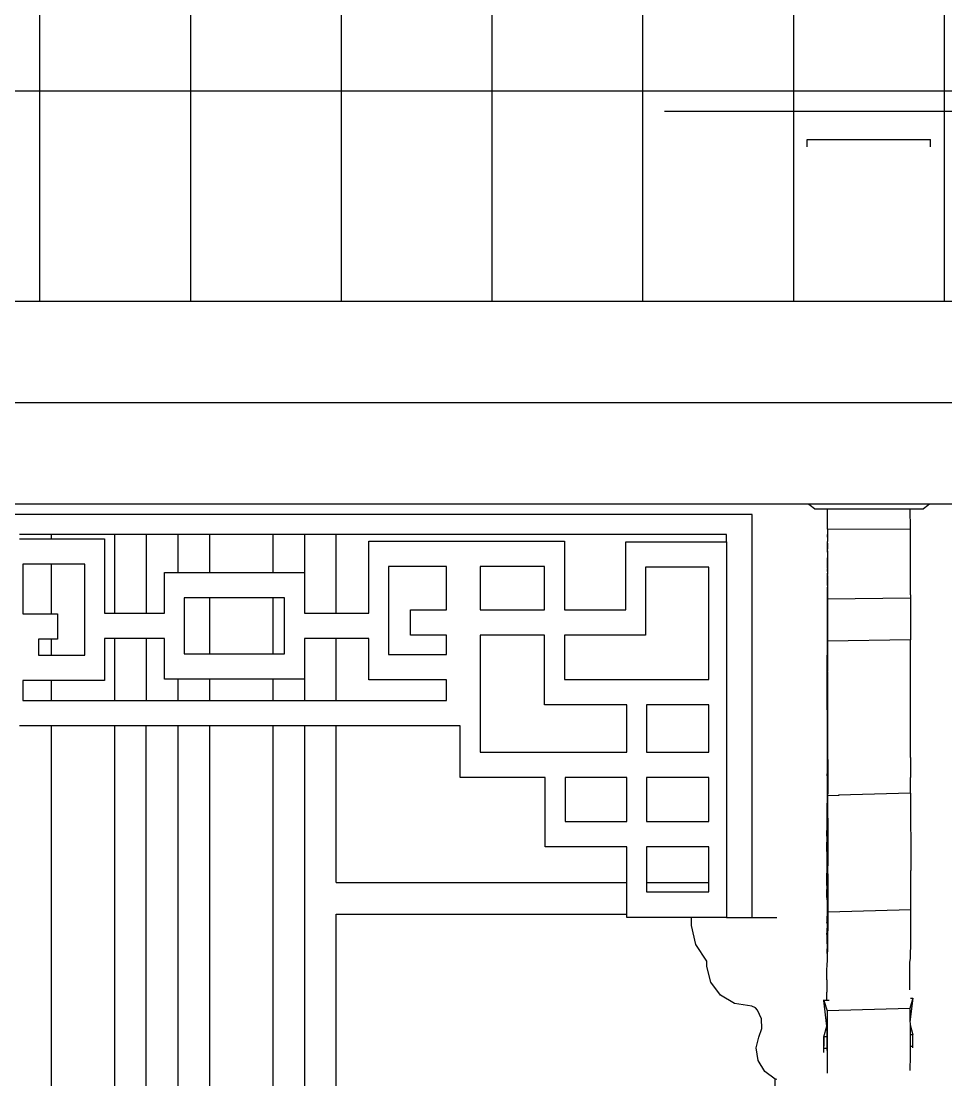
# Model space of a CAD drawing. Extents: x -24961 to 905641, y -154323 to 635957.
# Drawn here: x 396981 to 398442, y -113234 to -111562 of the extents above; entities that cross this region are included whole.
import ezdxf

# ---------------------------------------------------------------- set-up
doc = ezdxf.new("R2010")
doc.units = 0
doc.header["$LTSCALE"] = 1000
doc.header["$MEASUREMENT"] = 0
for name, color, linetype in [('DIM_ELEV', 3, 'Continuous'), ('DOTE', 1, 'Continuous'), ('WALL', 9, 'Continuous'), ('窗', 154, 'Continuous')]:
    doc.layers.add(name, color=color, linetype=linetype)

msp = doc.modelspace()

# ---------------------------------------------------------------- hatches: boundary and pattern name
at = {"layer": 'WALL'}
h = msp.add_hatch(dxfattribs=at)
h.set_pattern_fill('ANSI31', color=251, scale=150, angle=45)
h.set_pattern_definition([(90, (255564.15, 453306.1), (-238.125, 4e-14), [])])
h.paths.add_polyline_path([(405628.2, -102780.8), (405628.2, -102691.8), (405628.2, -102642.8), (405628.2, -102579.1), (405628.2, -102504.8), (405628.2, -102424.5), (405628.2, -102337.4), (405628.2, -102284.9), (405578.2, -102284.9), (405321.7, -102284.9), (405171.7, -102284.9), (404915.2, -102284.9), (404765.2, -102284.9), (404508.7, -102284.9), (404358.7, -102284.9), (404102.2, -102284.9), (403952.2, -102284.9), (403695.6, -102284.9), (403545.6, -102284.9), (403289.1, -102284.9), (403139.1, -102284.9), (402882.6, -102284.9), (402732.6, -102284.9), (402476.1, -102284.9), (402326.1, -102284.9), (402069.5, -102284.9), (401919.5, -102284.9), (401663, -102284.9), (401513, -102284.9), (401256.5, -102284.9), (401106.5, -102284.9), (400850, -102284.9), (400700, -102284.9), (400443.5, -102284.9), (400293.5, -102284.9), (400036.9, -102284.9), (399886.9, -102284.9), (399630.4, -102284.9), (399480.4, -102284.9), (399223.9, -102284.9), (399073.9, -102284.9), (398817.4, -102284.9), (398667.4, -102284.9), (398410.8, -102284.9), (398260.8, -102284.9), (398004.3, -102284.9), (397854.3, -102284.9), (397597.8, -102284.9), (397447.8, -102284.9), (397191.3, -102284.9), (397041.3, -102284.9), (396784.8, -102284.9), (396634.8, -102284.9), (396378.2, -102284.9), (396228.2, -102284.9), (396228.2, -102693.3), (396228.2, -102762.4), (396228.2, -102793.4), (396228.2, -102849.4), (396228.2, -102924.8), (396228.2, -103011.9), (396228.2, -103092.2), (396228.2, -103166.5), (396228.2, -103230.2), (396228.2, -103279.3), (396228.2, -103368.2), (396228.2, -103571.9), (405628.2, -103571.9)])
h.paths.add_polyline_path([(431128.2, -102780.8), (431128.2, -102691.8), (431128.2, -102642.8), (431128.2, -102579.1), (431128.2, -102504.8), (431128.2, -102424.5), (431128.2, -102337.4), (431128.2, -102284.5), (430978.2, -102284.5), (430629.2, -102284.5), (430479.2, -102284.5), (430130.2, -102284.5), (429980.2, -102284.5), (429631.2, -102284.5), (429481.2, -102284.5), (429132.2, -102284.5), (428982.2, -102284.5), (428633.2, -102284.5), (428483.2, -102284.5), (428134.2, -102284.5), (427984.2, -102284.5), (427635.2, -102284.5), (427485.2, -102284.5), (427136.2, -102284.5), (426986.2, -102284.5), (426637.2, -102284.5), (426487.2, -102284.5), (426138.2, -102284.5), (425988.2, -102284.5), (425639.2, -102284.5), (425489.2, -102284.5), (425140.2, -102284.5), (424990.2, -102284.5), (424641.2, -102284.5), (424491.2, -102284.5), (424142.2, -102284.5), (423992.2, -102284.5), (423643.2, -102284.5), (423493.2, -102284.5), (423144.2, -102284.5), (422994.2, -102284.5), (422645.2, -102284.5), (422495.2, -102284.5), (422146.2, -102284.5), (421996.2, -102284.5), (421647.2, -102284.5), (421497.2, -102284.5), (421148.2, -102284.5), (420998.2, -102284.5), (420649.2, -102284.5), (420499.2, -102284.5), (420150.2, -102284.5), (420000.2, -102284.5), (419651.2, -102284.5), (419501.2, -102284.5), (419152.2, -102284.5), (419002.2, -102284.5), (418653.2, -102284.5), (418503.2, -102284.5), (418154.2, -102284.5), (418004.2, -102284.5), (417655.2, -102284.5), (417505.2, -102284.5), (417156.2, -102284.5), (417006.2, -102284.5), (416657.2, -102284.5), (416507.2, -102284.5), (416158.2, -102284.5), (416008.2, -102284.5), (415659.2, -102284.5), (415509.2, -102284.5), (415160.2, -102284.5), (415010.2, -102284.5), (414661.2, -102284.5), (414511.2, -102284.5), (414162.2, -102284.5), (414012.2, -102284.5), (413663.2, -102284.5), (413513.2, -102284.5), (413164.2, -102284.5), (413014.2, -102284.5), (412665.2, -102284.5), (412515.2, -102284.5), (412166.2, -102284.5), (412016.2, -102284.5), (411667.2, -102284.5), (411517.2, -102284.5), (411168.2, -102284.5), (411018.2, -102284.5), (410669.2, -102284.5), (410519.2, -102284.5), (410170.2, -102284.5), (410020.2, -102284.5), (409671.2, -102284.5), (409521.2, -102284.5), (409172.2, -102284.5), (409022.2, -102284.5), (408673.2, -102284.5), (408523.2, -102284.5), (408174.2, -102284.5), (408024.2, -102284.5), (407675.2, -102284.5), (407525.2, -102284.5), (407176.2, -102284.5), (407026.2, -102284.5), (406677.2, -102284.5), (406527.2, -102284.5), (406178.2, -102284.5), (406028.2, -102284.5), (406028.2, -102337.4), (406028.2, -102424.5), (406028.2, -102504.8), (406028.2, -102579.1), (406028.2, -102642.8), (406028.2, -102691.8), (406028.2, -102780.8), (406028.2, -103335.4), (431128.2, -103335.4)])
h.paths.add_polyline_path([(437828.2, -103011.9), (437828.2, -102924.8), (437828.2, -102849.4), (437828.2, -102793.4), (437828.2, -102762.4), (437828.2, -102693.3), (437828.2, -102284.9), (437678.2, -102284.9), (437418.2, -102284.9), (437268.2, -102284.9), (437008.2, -102284.9), (436858.2, -102284.9), (436598.2, -102284.9), (436448.2, -102284.9), (436188.2, -102284.9), (436038.2, -102284.9), (435778.2, -102284.9), (435628.2, -102284.9), (435368.2, -102284.9), (435218.2, -102284.9), (434958.2, -102284.9), (434808.2, -102284.9), (434548.2, -102284.9), (434398.2, -102284.9), (434138.2, -102284.9), (433988.2, -102284.9), (433728.2, -102284.9), (433578.2, -102284.9), (433318.2, -102284.9), (433168.2, -102284.9), (432908.2, -102284.9), (432758.2, -102284.9), (432498.2, -102284.9), (432348.2, -102284.9), (432088.2, -102284.9), (431938.2, -102284.9), (431678.2, -102284.9), (431528.2, -102284.9), (431528.2, -102337.4), (431528.2, -102424.5), (431528.2, -102504.8), (431528.2, -102579.1), (431528.2, -102642.8), (431528.2, -102691.8), (431528.2, -102780.8), (431528.2, -103571.9), (437828.2, -103571.9), (437828.2, -103368.2), (437828.2, -103279.3), (437828.2, -103230.2), (437828.2, -103166.5), (437828.2, -103092.2)])
h.paths.add_polyline_path([(405610.6, -110854.4), (395817.7, -110854.4), (395722.7, -110854.4), (395712.3, -110859.6), (393422.4, -112004.5), (393688.7, -112004.5), (405610.6, -112004.5), (405610.6, -111973.2), (405610.6, -111944.4), (405610.6, -111836.8), (405610.6, -111738.4), (405610.6, -111718.8), (405610.6, -111694), (405610.6, -111662)])
h.paths.add_polyline_path([(438799.8, -111087.4), (438691.2, -111033.1), (431656.4, -111033.1), (431656.4, -111662), (431656.4, -111694), (431656.4, -111718.8), (431656.4, -111728.3), (431656.4, -111738.4), (431656.4, -111822.3), (431656.4, -111836.8), (431656.4, -111929), (431656.4, -111944.4), (431656.4, -111973.2), (431656.4, -112004.5), (440367.8, -112004.5), (440634, -112004.5)])

# ---------------------------------------------------------------- linework, layer by layer
for p, q in [((398222.6, -111760.4), (398222.6, -111748.8)), ((398222.6, -111748.8), (398417.4, -111748.8)), ((398417.4, -111760.4), (398417.4, -111748.8)), ((405610.6, -112004.5), (393688.7, -112004.5)), ((405628.2, -112164.5), (393688.7, -112164.5)), ((398224.1, -112324.5), (396463.2, -112324.5)), ((398227, -112327), (398224.1, -112324.5)), ((398415.9, -112324.5), (398224.1, -112324.5)), ((398233.8, -112332), (398227, -112327)), ((398233.8, -112332), (398254.5, -112332)), ((398254.5, -112332), (398385.4, -112332)), ((398254.5, -112363.2), (398254.5, -112332)), ((398385.4, -112332), (398406.2, -112332)), ((398385.5, -112363.9), (398385.4, -112332)), ((398413, -112327), (398406.2, -112332)), ((398415.9, -112324.5), (398413, -112327)), ((400177.1, -112324.5), (398415.9, -112324.5)), ((398135.4, -112340.8), (396463.2, -112340.8)), ((398135.4, -112977.5), (398135.4, -112340.8)), ((398254.6, -112364), (398254.5, -112363.2)), ((398254.6, -112364.3), (398254.5, -112372.1)), ((398254.6, -112364.3), (398385.5, -112363.9)), ((398254.6, -112364.3), (398254.6, -112364)), ((398385.5, -112467.8), (398385.5, -112363.9)), ((397028.2, -112372.8), (396978.2, -112372.8)), ((396978.2, -112379.7), (397028.2, -112379.7)), ((397028.2, -112372.8), (397028.2, -112379.7)), ((397128.2, -112372.8), (397028.2, -112372.8)), ((397028.2, -112379.7), (397112.5, -112379.7)), ((397112.5, -112379.7), (397112.5, -112496.6)), ((397128.2, -112372.8), (397128.2, -112496.6)), ((397178.2, -112372.8), (397128.2, -112372.8)), ((397178.2, -112372.8), (397178.2, -112496.6)), ((397228.2, -112372.8), (397178.2, -112372.8)), ((397228.2, -112372.8), (397228.2, -112432.5)), ((397278.2, -112372.8), (397228.2, -112372.8)), ((397278.2, -112372.8), (397278.2, -112432.5)), ((397378.2, -112372.8), (397278.2, -112372.8)), ((397378.2, -112372.8), (397378.2, -112432.5)), ((397428.2, -112372.8), (397378.2, -112372.8)), ((397428.2, -112372.8), (397428.2, -112432.5)), ((397478.2, -112372.8), (397428.2, -112372.8)), ((397478.2, -112496.6), (397478.2, -112372.8)), ((398095.3, -112372.8), (397478.2, -112372.8)), ((398095.3, -112384.3), (398095.3, -112372.8)), ((398254.5, -112372.1), (398254.5, -112372.4)), ((398254.5, -112372.4), (398254.5, -112382.5)), ((398254.6, -112376.8), (398254.5, -112372.4)), ((398254.6, -112376.8), (398254.6, -112383.6)), ((397529.9, -112383.4), (397839.2, -112383.4)), ((397529.9, -112496.6), (397529.9, -112383.4)), ((397839.2, -112383.4), (397839.1, -112491.7)), ((397935.8, -112384.3), (398095.3, -112384.3)), ((397935.8, -112491.7), (397935.8, -112384.3)), ((398095.3, -112384.3), (398095.3, -112977.5)), ((398254.5, -112382.6), (398254.5, -112382.5)), ((398254.5, -112382.6), (398254.5, -112383.6)), ((398254.5, -112383.6), (398254.6, -112383.6)), ((398254.5, -112384.4), (398254.5, -112383.6)), ((398254.5, -112386.2), (398254.5, -112384.4)), ((398254.6, -112386.2), (398254.5, -112386.2)), ((398254.5, -112386.2), (398254.5, -112389)), ((398254.5, -112389), (398254.6, -112389)), ((398254.5, -112396), (398254.5, -112389)), ((398254.5, -112396), (398254.6, -112396)), ((398254.5, -112400.5), (398254.5, -112396)), ((398254.6, -112385.6), (398254.6, -112383.6)), ((398254.6, -112385.8), (398254.6, -112385.6)), ((398254.6, -112386.2), (398254.6, -112385.8)), ((398254.6, -112389), (398254.6, -112386.2)), ((398254.6, -112389.6), (398254.6, -112389)), ((398254.6, -112389.6), (398254.6, -112396)), ((398254.6, -112396.5), (398254.6, -112396)), ((398254.6, -112398.5), (398254.6, -112396.5)), ((398254.6, -112398.5), (398254.6, -112400.5)), ((398254.6, -112400.5), (398254.5, -112400.5)), ((398254.5, -112400.5), (398254.5, -112402.2)), ((398254.5, -112402.2), (398254.5, -112407.3)), ((398254.6, -112407.3), (398254.5, -112407.3)), ((398254.5, -112407.3), (398254.5, -112414.1)), ((398254.6, -112414.1), (398254.5, -112414.1)), ((398254.5, -112414.1), (398254.5, -112422.1)), ((398254.6, -112400.5), (398254.6, -112401.7)), ((398254.6, -112401.7), (398254.6, -112407.3)), ((398254.6, -112407.3), (398254.6, -112409.5)), ((398254.6, -112411), (398254.6, -112409.5)), ((398254.6, -112412.2), (398254.6, -112411)), ((398254.6, -112413.6), (398254.6, -112412.2)), ((398254.6, -112414.1), (398254.6, -112413.6)), ((398254.6, -112416.4), (398254.6, -112414.1)), ((398254.6, -112414.1), (398254.6, -112414.1)), ((396983.4, -112419.7), (396983.4, -112498)), ((397028.2, -112419.7), (396983.4, -112419.7)), ((397028.2, -112419.7), (397028.2, -112498)), ((397081.2, -112419.7), (397028.2, -112419.7)), ((397081.2, -112563), (397081.2, -112419.7)), ((397561.2, -112423.4), (397561.2, -112561.9)), ((397652.9, -112423.4), (397561.2, -112423.4)), ((397652.9, -112491.7), (397652.9, -112423.4)), ((397705.8, -112423.4), (397705.8, -112491.7)), ((397807.8, -112423.4), (397705.8, -112423.4)), ((397807.8, -112491.7), (397807.8, -112423.4)), ((397967.1, -112424.3), (397967.1, -112531.7)), ((398066.9, -112424.3), (397967.1, -112424.3)), ((398066.9, -112601.5), (398066.9, -112424.3)), ((398254.5, -112422.1), (398254.5, -112422.2)), ((398254.5, -112422.2), (398254.5, -112424.9)), ((398254.5, -112424.9), (398254.6, -112424.9)), ((398254.5, -112424.9), (398254.5, -112427.2)), ((398254.5, -112426.2), (398254.6, -112425.7)), ((398254.5, -112426.2), (398254.5, -112427.2)), ((398254.5, -112426.2), (398254.6, -112427.2)), ((398254.5, -112428.1), (398254.5, -112427.2)), ((398254.6, -112427.2), (398254.5, -112427.2)), ((398254.5, -112431), (398254.5, -112428.1)), ((398254.5, -112431), (398254.6, -112431)), ((398254.5, -112431), (398254.5, -112433.7)), ((398254.6, -112416.4), (398254.6, -112416.5)), ((398254.6, -112416.5), (398254.6, -112424.9)), ((398254.6, -112425.7), (398254.6, -112416.5)), ((398254.6, -112424.9), (398254.6, -112425.7)), ((398254.6, -112425.7), (398254.6, -112425.7)), ((398254.6, -112425.7), (398254.6, -112427.2)), ((398254.6, -112427.2), (398254.6, -112427.2)), ((398254.6, -112427.2), (398254.6, -112428.8)), ((398254.6, -112427.2), (398254.6, -112431)), ((398254.6, -112428.8), (398254.6, -112430.8)), ((398254.6, -112430.8), (398254.6, -112431)), ((398254.6, -112431), (398254.6, -112431)), ((398254.6, -112431), (398254.6, -112435.6)), ((398254.6, -112431), (398254.6, -112435.6)), ((397207, -112496.6), (397207, -112432.5)), ((397207, -112432.5), (397228.2, -112432.5)), ((397228.2, -112432.5), (397278.2, -112432.5)), ((397278.2, -112432.5), (397378.2, -112432.5)), ((397378.2, -112432.5), (397428.2, -112432.5)), ((397428.2, -112432.5), (397428.2, -112496.6)), ((398254.5, -112436.2), (398254.5, -112433.7)), ((398254.5, -112438.1), (398254.5, -112436.2)), ((398254.5, -112438.5), (398254.5, -112438.1)), ((398254.5, -112438.7), (398254.5, -112438.5)), ((398254.5, -112439.3), (398254.5, -112438.7)), ((398254.5, -112444.3), (398254.5, -112439.3)), ((398254.5, -112439.3), (398254.5, -112439.7)), ((398254.5, -112439.7), (398254.5, -112444.3)), ((398254.5, -112444.3), (398254.5, -112445.9)), ((398254.5, -112444.3), (398254.6, -112444.3)), ((398254.5, -112445.9), (398254.5, -112449.1)), ((398254.5, -112445.9), (398254.6, -112445.9)), ((398254.6, -112437.4), (398254.6, -112435.6)), ((398254.6, -112437.4), (398254.6, -112437.7)), ((398254.6, -112437.7), (398254.6, -112439)), ((398254.6, -112439), (398254.6, -112439)), ((398254.6, -112439.3), (398254.6, -112439)), ((398254.6, -112440.5), (398254.6, -112439.3)), ((398254.6, -112444.3), (398254.6, -112440.5)), ((398254.6, -112445.9), (398254.6, -112444.3)), ((398254.6, -112447.9), (398254.6, -112445.9)), ((398254.6, -112447.9), (398254.6, -112448.3)), ((398254.6, -112453.2), (398254.6, -112448.3)), ((398254.4, -112492.7), (398254.5, -112461.2)), ((398254.5, -112449.1), (398254.5, -112455.6)), ((398254.5, -112449.1), (398254.6, -112479.1)), ((398254.5, -112457.9), (398254.5, -112455.6)), ((398254.5, -112461.2), (398254.5, -112457.9)), ((398254.5, -112457.9), (398254.6, -112457.9)), ((398254.5, -112506.3), (398254.5, -112461.2)), ((398254.6, -112453.2), (398254.6, -112457.4)), ((398254.6, -112457.4), (398254.6, -112457.9)), ((398254.6, -112457.9), (398254.6, -112458.6)), ((398254.6, -112457.9), (398254.6, -112457.9)), ((398254.6, -112462), (398254.6, -112458.6)), ((398254.6, -112462.7), (398254.6, -112462)), ((398254.6, -112469.2), (398254.6, -112462.7)), ((397238.4, -112472.5), (397238.4, -112560.8)), ((397278.2, -112472.5), (397238.4, -112472.5)), ((397278.2, -112472.5), (397278.2, -112560.8)), ((397378.2, -112472.5), (397278.2, -112472.5)), ((397378.2, -112472.5), (397378.2, -112560.8)), ((397396.9, -112472.5), (397378.2, -112472.5)), ((397396.9, -112560.8), (397396.9, -112472.5)), ((398254.6, -112479.1), (398254.5, -112483.3)), ((398254.6, -112474.2), (398254.6, -112469.2)), ((398254.6, -112474.2), (398385.5, -112472.7)), ((398254.6, -112474.2), (398254.6, -112479.1)), ((398254.6, -112479.1), (398254.6, -112479.1)), ((398254.6, -112479.1), (398254.6, -112495.2)), ((398254.6, -112479.1), (398254.7, -112497.2)), ((398254.6, -112479.1), (398254.6, -112495.2)), ((398385.5, -112467.8), (398385.5, -112472.7)), ((398385.5, -112472.7), (398385.6, -112538.9)), ((396983.4, -112498), (397028.2, -112498)), ((397028.2, -112498), (397038.3, -112498)), ((397038.3, -112498), (397038.3, -112538)), ((397112.5, -112496.6), (397128.2, -112496.6)), ((397128.2, -112496.6), (397178.2, -112496.6)), ((397178.2, -112496.6), (397207, -112496.6)), ((397428.2, -112496.6), (397478.2, -112496.6)), ((397478.2, -112496.6), (397529.9, -112496.6)), ((397595.9, -112491.7), (397652.9, -112491.7)), ((397595.9, -112531.7), (397595.9, -112491.7)), ((397705.8, -112491.7), (397807.8, -112491.7)), ((397839.1, -112491.7), (397935.8, -112491.7)), ((398254.1, -112649.7), (398254.4, -112492.7)), ((398254.4, -112530.8), (398254.4, -112492.7)), ((398254.5, -112506.3), (398254.5, -112483.3)), ((398254.6, -112510.6), (398254.6, -112495.2)), ((398254.7, -112497.2), (398254.7, -112540.9)), ((398254.7, -112515.1), (398254.7, -112497.2)), ((398254.4, -112530.8), (398254.5, -112506.3)), ((398254.6, -112510.6), (398254.6, -112515.1)), ((398254.6, -112515.1), (398254.6, -112516.3)), ((398254.7, -112515.1), (398254.6, -112515.1)), ((398254.7, -112519.8), (398254.7, -112515.1)), ((397652.9, -112531.7), (397595.9, -112531.7)), ((397652.9, -112561.9), (397652.9, -112531.7)), ((397705.8, -112531.7), (397705.8, -112716.5)), ((397807.8, -112531.7), (397705.8, -112531.7)), ((397807.8, -112641.5), (397807.8, -112531.7)), ((397839.2, -112531.7), (397839.2, -112601.5)), ((397967.1, -112531.7), (397839.2, -112531.7)), ((398254.3, -112594.1), (398254.4, -112530.8)), ((398254.5, -112530.8), (398254.4, -112530.8)), ((398254.4, -112530.8), (398254.4, -112530.8)), ((398254.4, -112541.7), (398254.4, -112530.8)), ((398254.5, -112528.1), (398254.6, -112519.8)), ((398254.5, -112530.8), (398254.5, -112528.1)), ((398254.5, -112540.7), (398254.5, -112530.8)), ((398254.6, -112516.7), (398254.6, -112516.3)), ((398254.6, -112516.7), (398254.6, -112519.8)), ((398254.6, -112519.8), (398254.6, -112523.9)), ((398254.6, -112519.8), (398254.6, -112519.8)), ((398254.6, -112519.8), (398254.7, -112519.8)), ((398254.6, -112519.8), (398254.6, -112520.1)), ((398254.6, -112520.1), (398254.6, -112526)), ((398254.6, -112523.9), (398254.6, -112535.6)), ((398254.6, -112527.7), (398254.6, -112526)), ((398254.6, -112530.5), (398254.6, -112527.7)), ((398254.6, -112530.8), (398254.6, -112530.5)), ((398254.6, -112530.8), (398254.6, -112530.8)), ((398254.6, -112535.6), (398254.6, -112530.8)), ((398254.7, -112558.5), (398254.7, -112519.8)), ((397008.2, -112538), (397008.2, -112563)), ((397028.2, -112538), (397008.2, -112538)), ((397028.2, -112538), (397028.2, -112563)), ((397038.3, -112538), (397028.2, -112538)), ((397112.5, -112536.6), (397112.5, -112603)), ((397128.2, -112536.6), (397112.5, -112536.6)), ((397128.2, -112536.6), (397128.2, -112634.9)), ((397178.2, -112536.6), (397128.2, -112536.6)), ((397178.2, -112536.6), (397178.2, -112634.9)), ((397207, -112536.6), (397178.2, -112536.6)), ((397207, -112600.8), (397207, -112536.6)), ((397428.2, -112536.6), (397428.2, -112600.8)), ((397478.2, -112536.6), (397428.2, -112536.6)), ((397478.2, -112634.9), (397478.2, -112536.6)), ((397529.9, -112536.6), (397478.2, -112536.6)), ((397529.9, -112601.9), (397529.9, -112536.6)), ((398254.4, -112542.1), (398254.4, -112541.7)), ((398254.5, -112541.7), (398254.4, -112541.7)), ((398254.4, -112544), (398254.4, -112542.1)), ((398254.4, -112542.1), (398254.4, -112544)), ((398254.5, -112544), (398254.4, -112544)), ((398254.5, -112549.2), (398254.4, -112544)), ((398254.5, -112535.6), (398254.5, -112540.7)), ((398254.6, -112535.6), (398254.5, -112535.6)), ((398254.6, -112539), (398254.5, -112535.6)), ((398254.5, -112540.7), (398254.5, -112541.7)), ((398254.6, -112541.7), (398254.5, -112541.7)), ((398254.5, -112541.7), (398254.5, -112544)), ((398254.5, -112547.3), (398254.5, -112544)), ((398254.6, -112544), (398254.5, -112544)), ((398254.5, -112547.3), (398254.5, -112553.5)), ((398254.5, -112549.2), (398254.5, -112547.3)), ((398254.5, -112556.7), (398254.5, -112549.2)), ((398254.6, -112535.6), (398254.6, -112535.6)), ((398254.6, -112535.6), (398254.6, -112536.6)), ((398254.6, -112537.1), (398254.6, -112535.6)), ((398254.6, -112536.6), (398254.6, -112539)), ((398254.7, -112539), (398254.6, -112537.1)), ((398254.6, -112539), (398254.6, -112539.1)), ((398254.7, -112539), (398254.6, -112539)), ((398254.6, -112539.3), (398254.6, -112539.1)), ((398254.6, -112539.3), (398254.6, -112539.3)), ((398254.6, -112541.7), (398254.6, -112539.3)), ((398254.6, -112541.2), (398254.6, -112539.3)), ((398254.6, -112541.7), (398254.6, -112541.2)), ((398254.6, -112542.1), (398254.6, -112541.7)), ((398254.7, -112541.7), (398254.6, -112541.7)), ((398254.6, -112542.1), (398254.6, -112542.6)), ((398254.6, -112544), (398254.6, -112542.6)), ((398254.6, -112544.1), (398254.6, -112544)), ((398254.7, -112544), (398254.6, -112544)), ((398254.6, -112544.3), (398254.6, -112544.1)), ((398254.7, -112544.3), (398254.6, -112544.3)), ((398254.6, -112546.7), (398254.6, -112544.3)), ((398254.7, -112544.3), (398254.6, -112546.7)), ((398254.6, -112550.1), (398254.6, -112546.7)), ((398254.6, -112550.1), (398254.7, -112549.2)), ((398385.6, -112538.9), (398254.7, -112540.9)), ((398254.7, -112541.7), (398254.7, -112539)), ((398254.8, -112570.2), (398254.7, -112540.9)), ((398254.7, -112543.3), (398254.7, -112541.7)), ((398254.7, -112543.3), (398254.7, -112544)), ((398254.7, -112544), (398254.7, -112544.3)), ((398254.7, -112544.3), (398254.7, -112549.2)), ((398254.7, -112549.2), (398254.7, -112550.1)), ((398385.9, -112724.8), (398385.6, -112538.9)), ((397008.2, -112563), (397028.2, -112563)), ((397028.2, -112563), (397081.2, -112563)), ((397238.4, -112560.8), (397278.2, -112560.8)), ((397278.2, -112560.8), (397378.2, -112560.8)), ((397378.2, -112560.8), (397396.9, -112560.8)), ((397561.2, -112561.9), (397652.9, -112561.9)), ((398254.5, -112558.5), (398254.4, -112574.4)), ((398254.5, -112550.1), (398254.6, -112550.7)), ((398254.6, -112550.1), (398254.5, -112550.1)), ((398254.5, -112555.7), (398254.6, -112551.6)), ((398254.5, -112553.5), (398254.5, -112556.7)), ((398254.6, -112555.7), (398254.5, -112555.7)), ((398254.5, -112558.5), (398254.5, -112555.7)), ((398254.5, -112556.7), (398254.5, -112556.8)), ((398254.5, -112558.5), (398254.5, -112556.8)), ((398254.5, -112558.5), (398254.5, -112558.5)), ((398254.5, -112558.5), (398254.5, -112558.5)), ((398254.5, -112558.5), (398254.6, -112558.5)), ((398254.5, -112571), (398254.5, -112558.5)), ((398254.7, -112550.1), (398254.6, -112550.1)), ((398254.6, -112551.6), (398254.6, -112550.1)), ((398254.6, -112550.7), (398254.6, -112551.3)), ((398254.6, -112551.3), (398254.6, -112551.6)), ((398254.6, -112551.6), (398254.6, -112555.4)), ((398254.6, -112551.6), (398254.6, -112552)), ((398254.7, -112552), (398254.6, -112552)), ((398254.6, -112552), (398254.6, -112552)), ((398254.6, -112552.2), (398254.6, -112552)), ((398254.6, -112553), (398254.6, -112552.2)), ((398254.6, -112553.1), (398254.6, -112553)), ((398254.6, -112553.2), (398254.6, -112553.1)), ((398254.6, -112553.4), (398254.6, -112553.2)), ((398254.6, -112553.7), (398254.6, -112553.4)), ((398254.6, -112553.7), (398254.6, -112555.2)), ((398254.6, -112553.7), (398254.6, -112555.4)), ((398254.7, -112553.9), (398254.6, -112555.2)), ((398254.6, -112555.2), (398254.6, -112555.7)), ((398254.6, -112555.4), (398254.6, -112555.7)), ((398254.6, -112555.7), (398254.6, -112555.7)), ((398254.6, -112555.7), (398254.6, -112556.1)), ((398254.6, -112555.7), (398254.6, -112558.5)), ((398254.6, -112555.7), (398254.6, -112556.2)), ((398254.6, -112556.1), (398254.6, -112557.8)), ((398254.6, -112556.1), (398254.6, -112556.2)), ((398254.6, -112556.2), (398254.6, -112557.8)), ((398254.6, -112557.8), (398254.6, -112558)), ((398254.6, -112558.3), (398254.6, -112558)), ((398254.6, -112558), (398254.7, -112558.5)), ((398254.6, -112558.5), (398254.6, -112558.3)), ((398254.6, -112558.6), (398254.6, -112558.5)), ((398254.6, -112558.5), (398254.6, -112558.5)), ((398254.6, -112558.5), (398254.6, -112558.6)), ((398254.6, -112558.9), (398254.6, -112558.6)), ((398254.6, -112558.9), (398254.6, -112558.9)), ((398254.6, -112558.9), (398254.6, -112559.8)), ((398254.6, -112559.8), (398254.6, -112560.2)), ((398254.6, -112560.2), (398254.6, -112560.5)), ((398254.6, -112560.5), (398254.6, -112560.7)), ((398254.6, -112560.7), (398254.6, -112564.3)), ((398254.6, -112564.3), (398254.6, -112565.2)), ((398254.6, -112565.2), (398254.6, -112565.2)), ((398254.6, -112565.2), (398254.6, -112565.3)), ((398254.6, -112565.2), (398254.6, -112565.2)), ((398254.6, -112565.3), (398254.6, -112565.3)), ((398254.6, -112567.9), (398254.6, -112565.3)), ((398254.7, -112550.1), (398254.7, -112552)), ((398254.7, -112552), (398254.7, -112553.9)), ((398254.7, -112558.5), (398254.7, -112558.5)), ((398254.7, -112560.5), (398254.7, -112558.5)), ((398254.7, -112560.5), (398254.7, -112558.5)), ((398254.7, -112560.5), (398254.7, -112560.5)), ((398254.7, -112570.2), (398254.7, -112560.5)), ((398254.7, -112570.2), (398254.7, -112560.5)), ((398254.4, -112574.4), (398254.5, -112571)), ((398254.4, -112574.7), (398254.4, -112574.4)), ((398254.4, -112574.7), (398254.4, -112575.4)), ((398254.4, -112574.7), (398254.6, -112574.7)), ((398254.4, -112575.6), (398254.4, -112575.4)), ((398254.5, -112576.7), (398254.4, -112575.6)), ((398254.4, -112575.6), (398254.4, -112578.9)), ((398254.4, -112576.9), (398254.5, -112576.7)), ((398254.6, -112576.9), (398254.4, -112576.9)), ((398254.4, -112576.9), (398254.4, -112577.7)), ((398254.4, -112577.7), (398254.4, -112578.9)), ((398254.4, -112581.7), (398254.4, -112578.9)), ((398254.4, -112578.9), (398254.4, -112581.2)), ((398254.4, -112578.9), (398254.4, -112578.9)), ((398254.6, -112578.9), (398254.4, -112578.9)), ((398254.4, -112581.2), (398254.4, -112582.6)), ((398254.4, -112582.6), (398254.4, -112581.7)), ((398254.4, -112582.6), (398254.4, -112583.1)), ((398254.6, -112582.6), (398254.4, -112582.6)), ((398254.6, -112567.9), (398254.6, -112568.4)), ((398254.6, -112568.4), (398254.6, -112569.7)), ((398254.6, -112568.4), (398254.6, -112569.7)), ((398254.6, -112569.7), (398254.6, -112569.7)), ((398254.6, -112570), (398254.6, -112569.7)), ((398254.6, -112569.7), (398254.6, -112570.2)), ((398254.6, -112570.5), (398254.6, -112570)), ((398254.6, -112570.2), (398254.6, -112570.3)), ((398254.6, -112571), (398254.6, -112570.3)), ((398254.6, -112570.5), (398254.6, -112571)), ((398254.6, -112571), (398254.6, -112571)), ((398254.6, -112571), (398254.6, -112573.3)), ((398254.6, -112571.8), (398254.6, -112571)), ((398254.6, -112572), (398254.6, -112571.8)), ((398254.6, -112572), (398254.6, -112572.4)), ((398254.6, -112572.4), (398254.6, -112572.4)), ((398254.6, -112577.3), (398254.6, -112572.4)), ((398254.6, -112574.7), (398254.7, -112572.4)), ((398254.6, -112572.4), (398254.6, -112573.3)), ((398254.6, -112573.3), (398254.6, -112574.7)), ((398254.6, -112574.7), (398254.6, -112574.7)), ((398254.6, -112576.9), (398254.6, -112574.7)), ((398254.6, -112574.7), (398254.6, -112576.9)), ((398254.6, -112576.9), (398254.6, -112578.7)), ((398254.6, -112576.9), (398254.6, -112576.9)), ((398254.6, -112577.3), (398254.6, -112576.9)), ((398254.6, -112577.3), (398254.6, -112577.3)), ((398254.6, -112578.7), (398254.6, -112577.3)), ((398254.6, -112578.9), (398254.6, -112577.3)), ((398254.6, -112578.7), (398254.6, -112578.9)), ((398254.6, -112578.9), (398254.6, -112579.4)), ((398254.6, -112578.9), (398254.6, -112578.9)), ((398254.6, -112579.8), (398254.6, -112578.9)), ((398254.6, -112579.8), (398254.6, -112579.4)), ((398254.6, -112579.8), (398254.6, -112579.8)), ((398254.6, -112579.8), (398254.6, -112581.3)), ((398254.6, -112581.3), (398254.6, -112579.8)), ((398254.6, -112581.3), (398254.6, -112581.3)), ((398254.6, -112581.3), (398254.6, -112582.6)), ((398254.6, -112582.6), (398254.6, -112583.9)), ((398254.6, -112582.6), (398254.6, -112582.6)), ((398254.6, -112583.9), (398254.6, -112582.6)), ((398254.6, -112582.6), (398254.6, -112582.6)), ((398254.7, -112570.2), (398254.7, -112570.2)), ((398254.7, -112572.4), (398254.7, -112570.2)), ((398254.7, -112572.4), (398254.7, -112570.2)), ((398254.7, -112572.4), (398254.7, -112572.4)), ((398254.7, -112574.7), (398254.7, -112572.4)), ((398254.7, -112574.7), (398254.7, -112574.7)), ((398254.7, -112579.8), (398254.7, -112574.7)), ((398254.7, -112579.8), (398254.7, -112579.8)), ((398254.7, -112585.7), (398254.7, -112579.8)), ((398254.8, -112570.2), (398254.8, -112570.2)), ((398254.8, -112570.2), (398254.8, -112572.4)), ((398254.8, -112572.4), (398254.8, -112572.4)), ((398255.1, -112728.1), (398254.8, -112572.4)), ((398254.3, -112594.1), (398254.3, -112597)), ((398254.3, -112597), (398254.3, -112602.5)), ((398254.4, -112583.1), (398254.4, -112583.2)), ((398254.4, -112583.2), (398254.4, -112584.5)), ((398254.4, -112584.5), (398254.4, -112584.7)), ((398254.4, -112584.7), (398254.4, -112585.6)), ((398254.4, -112587), (398254.4, -112585.6)), ((398254.4, -112585.6), (398254.6, -112585.6)), ((398254.4, -112589.6), (398254.4, -112587)), ((398254.4, -112591.3), (398254.4, -112589.6)), ((398254.4, -112591.3), (398254.4, -112592.2)), ((398254.4, -112596.4), (398254.4, -112592.2)), ((398254.4, -112596.4), (398254.4, -112600.3)), ((398254.6, -112583.9), (398254.6, -112583.9)), ((398254.6, -112583.9), (398254.6, -112585.6)), ((398254.6, -112585.6), (398254.6, -112583.9)), ((398254.6, -112585.6), (398254.6, -112583.9)), ((398254.6, -112585.6), (398254.6, -112585.7)), ((398254.6, -112585.6), (398254.6, -112585.6)), ((398254.6, -112603.7), (398254.6, -112585.6)), ((398254.6, -112585.7), (398254.6, -112588.7)), ((398254.7, -112596.4), (398254.6, -112588.7)), ((398254.7, -112596.4), (398254.6, -112602.6)), ((398254.7, -112585.7), (398254.7, -112585.7)), ((398254.7, -112600.7), (398254.7, -112585.7)), ((398254.7, -112589.8), (398254.7, -112597.2)), ((398254.7, -112600.7), (398254.7, -112596.4)), ((398254.7, -112600.7), (398254.7, -112597.2)), ((398254.7, -112600.7), (398254.7, -112597.2)), ((396983.4, -112603), (396983.4, -112634.9)), ((397028.2, -112603), (396983.4, -112603)), ((397028.2, -112603), (397028.2, -112634.9)), ((397112.5, -112603), (397028.2, -112603)), ((397228.2, -112600.8), (397207, -112600.8)), ((397228.2, -112600.8), (397228.2, -112634.9)), ((397278.2, -112600.8), (397228.2, -112600.8)), ((397278.2, -112600.8), (397278.2, -112634.9)), ((397378.2, -112600.8), (397278.2, -112600.8)), ((397378.2, -112600.8), (397378.2, -112634.9)), ((397428.2, -112600.8), (397378.2, -112600.8)), ((397428.2, -112600.8), (397428.2, -112634.9)), ((397652.9, -112601.9), (397529.9, -112601.9)), ((397652.9, -112634.9), (397652.9, -112601.9)), ((397839.2, -112601.5), (398066.9, -112601.5)), ((398254.3, -112603.2), (398254.3, -112602.5)), ((398254.3, -112608.6), (398254.3, -112603.2)), ((398254.3, -112603.2), (398254.4, -112604.3)), ((398254.3, -112611.6), (398254.3, -112608.6)), ((398254.4, -112609.6), (398254.3, -112611.6)), ((398254.3, -112611.6), (398254.4, -112612.4)), ((398254.3, -112616.2), (398254.4, -112615.2)), ((398254.4, -112616.6), (398254.3, -112616.2)), ((398254.4, -112600.3), (398254.4, -112602.2)), ((398254.4, -112604.3), (398254.4, -112602.2)), ((398254.4, -112602.2), (398254.4, -112604.3)), ((398254.4, -112604.3), (398254.4, -112604.3)), ((398254.4, -112604.3), (398254.4, -112606.7)), ((398254.5, -112604.3), (398254.4, -112604.3)), ((398254.4, -112606.7), (398254.4, -112609.6)), ((398254.4, -112611.8), (398254.4, -112609.6)), ((398254.5, -112609.6), (398254.4, -112609.6)), ((398254.4, -112612.5), (398254.4, -112611.8)), ((398254.4, -112611.8), (398254.5, -112611.8)), ((398254.4, -112612.4), (398254.4, -112612.5)), ((398254.4, -112613.1), (398254.4, -112612.5)), ((398254.4, -112613.6), (398254.4, -112613.1)), ((398254.4, -112613.6), (398254.4, -112613.8)), ((398254.5, -112613.6), (398254.4, -112613.6)), ((398254.4, -112613.8), (398254.4, -112615.2)), ((398254.4, -112615.2), (398254.4, -112616.6)), ((398254.5, -112604.3), (398254.5, -112603.7)), ((398254.5, -112603.7), (398254.6, -112603.7)), ((398254.5, -112607), (398254.5, -112604.3)), ((398254.5, -112604.3), (398254.5, -112604.8)), ((398254.6, -112604.3), (398254.5, -112604.3)), ((398254.5, -112609.6), (398254.5, -112604.8)), ((398254.5, -112607), (398254.6, -112609.6)), ((398254.6, -112609.6), (398254.5, -112609.6)), ((398254.5, -112609.6), (398254.5, -112611.8)), ((398254.5, -112611.8), (398254.6, -112611.8)), ((398254.5, -112611.8), (398254.5, -112613.6)), ((398254.5, -112613.6), (398254.5, -112618.2)), ((398254.6, -112613.6), (398254.5, -112613.6)), ((398254.6, -112603.7), (398254.6, -112602.6)), ((398254.6, -112603.7), (398254.7, -112603.7)), ((398254.6, -112603.7), (398254.6, -112603.7)), ((398254.6, -112604.3), (398254.6, -112603.7)), ((398254.6, -112604.3), (398254.6, -112603.7)), ((398254.6, -112609.6), (398254.6, -112604.3)), ((398254.7, -112604.3), (398254.6, -112604.3)), ((398254.6, -112604.3), (398254.6, -112604.3)), ((398254.6, -112609.6), (398254.6, -112604.3)), ((398254.6, -112611.8), (398254.6, -112609.6)), ((398254.6, -112611.8), (398254.6, -112609.6)), ((398254.8, -112609.6), (398254.6, -112609.6)), ((398254.6, -112609.6), (398254.6, -112609.6)), ((398254.6, -112612.9), (398254.6, -112611.8)), ((398254.6, -112611.8), (398254.8, -112611.8)), ((398254.6, -112613.6), (398254.6, -112611.8)), ((398254.6, -112611.8), (398254.6, -112611.8)), ((398254.6, -112612.9), (398254.6, -112613.6)), ((398254.6, -112613.6), (398254.6, -112617.9)), ((398254.6, -112614.1), (398254.6, -112613.6)), ((398254.8, -112613.6), (398254.6, -112613.6)), ((398254.6, -112613.6), (398254.6, -112613.6)), ((398254.6, -112616.8), (398254.6, -112614.1)), ((398254.7, -112600.7), (398254.7, -112600.7)), ((398254.7, -112601.1), (398254.7, -112600.7)), ((398254.7, -112603.7), (398254.7, -112600.7)), ((398254.7, -112601.1), (398254.7, -112600.7)), ((398254.7, -112601.1), (398254.7, -112601.1)), ((398254.7, -112603.7), (398254.7, -112601.1)), ((398254.7, -112604.3), (398254.7, -112603.7)), ((398254.7, -112607.5), (398254.7, -112604.3)), ((398254.8, -112609.6), (398254.7, -112607.5)), ((398254.8, -112611.8), (398254.8, -112609.6)), ((398254.8, -112613.6), (398254.8, -112611.8)), ((398254.8, -112617.9), (398254.8, -112613.6)), ((398254.4, -112618.2), (398254.2, -112739.7)), ((398254.4, -112616.6), (398254.4, -112617.6)), ((398254.4, -112617.6), (398254.4, -112618.2)), ((398254.5, -112618.2), (398254.4, -112618.2)), ((398254.4, -112641.9), (398254.5, -112618.2)), ((398254.8, -112618.2), (398254.5, -112618.2)), ((398254.6, -112617.9), (398254.6, -112616.8)), ((398254.6, -112617.9), (398254.8, -112617.9)), ((398254.8, -112618.2), (398254.8, -112617.9)), ((398255, -112759.8), (398254.8, -112618.2)), ((398254.8, -112670.5), (398254.8, -112618.2)), ((396983.4, -112634.9), (397028.2, -112634.9)), ((397028.2, -112634.9), (397128.2, -112634.9)), ((397128.2, -112634.9), (397178.2, -112634.9)), ((397178.2, -112634.9), (397228.2, -112634.9)), ((397228.2, -112634.9), (397278.2, -112634.9)), ((397278.2, -112634.9), (397378.2, -112634.9)), ((397378.2, -112634.9), (397428.2, -112634.9)), ((397428.2, -112634.9), (397478.2, -112634.9)), ((397478.2, -112634.9), (397652.9, -112634.9)), ((397937.4, -112641.5), (397807.8, -112641.5)), ((397937.4, -112716.5), (397937.4, -112641.5)), ((397968.8, -112641.5), (397968.8, -112716.5)), ((398066.9, -112641.5), (397968.8, -112641.5)), ((398066.9, -112716.5), (398066.9, -112641.5)), ((398254.4, -112641.9), (398254.4, -112665.6)), ((398254.4, -112665.6), (398254.5, -112685.7)), ((397028.2, -112674.9), (396978.2, -112674.9)), ((397128.2, -112674.9), (397028.2, -112674.9)), ((397128.2, -112674.9), (397128.2, -114570)), ((397178.2, -112674.9), (397128.2, -112674.9)), ((397228.2, -112674.9), (397178.2, -112674.9)), ((397178.2, -114570), (397178.2, -112674.9)), ((397228.2, -112674.9), (397228.2, -114570)), ((397278.2, -112674.9), (397228.2, -112674.9)), ((397278.2, -112674.9), (397278.2, -114570)), ((397378.2, -112674.9), (397278.2, -112674.9)), ((397378.2, -112674.9), (397378.2, -114570)), ((397428.2, -112674.9), (397378.2, -112674.9)), ((397478.2, -112674.9), (397428.2, -112674.9)), ((397674.4, -112674.9), (397478.2, -112674.9)), ((397674.4, -112756.5), (397674.4, -112674.9)), ((398254.8, -112670.5), (398254.7, -112688.7)), ((398254.4, -112701.6), (398254.5, -112697.4)), ((398254.5, -112685.7), (398254.6, -112693.9)), ((398254.5, -112695.2), (398254.5, -112685.7)), ((398254.5, -112695.2), (398254.5, -112695.4)), ((398254.5, -112695.2), (398254.6, -112695.2)), ((398254.5, -112695.4), (398254.5, -112697.8)), ((398254.5, -112697.4), (398254.5, -112695.4)), ((398254.5, -112697.8), (398254.5, -112700.5)), ((398254.6, -112693.9), (398254.7, -112688.7)), ((397705.8, -112716.5), (397937.4, -112716.5)), ((397968.8, -112716.5), (398066.9, -112716.5)), ((398254.4, -112707.1), (398254.4, -112701.6)), ((398254.4, -112719.9), (398254.4, -112707.1)), ((398254.5, -112700.5), (398254.5, -112701.1)), ((398254.5, -112701.8), (398254.5, -112701.1)), ((398254.5, -112701.1), (398254.6, -112701.1)), ((398254.5, -112702), (398254.5, -112701.8)), ((398254.5, -112702.2), (398254.5, -112701.8)), ((398254.5, -112702), (398254.5, -112704.3)), ((398254.5, -112704), (398254.5, -112702)), ((398254.5, -112702.2), (398254.5, -112704)), ((398254.6, -112704), (398254.5, -112704)), ((398254.5, -112707.7), (398254.5, -112704.3)), ((398254.5, -112707.7), (398254.5, -112715.5)), ((398254.5, -112718.7), (398254.6, -112714.4)), ((398254.5, -112717.3), (398254.5, -112715.5)), ((398254.6, -112701.1), (398254.6, -112700.2)), ((398254.6, -112701.1), (398254.6, -112701.1)), ((398254.6, -112704), (398254.6, -112701.1)), ((398254.6, -112707.3), (398254.6, -112704)), ((398254.6, -112704), (398254.6, -112704)), ((398254.6, -112707.3), (398254.6, -112710.4)), ((398254.6, -112714.4), (398254.6, -112710.4)), ((398254.6, -112714.4), (398254.6, -112719.8)), ((398254, -112730.1), (398254.1, -112769.4)), ((398254.5, -112726.3), (398254.4, -112719.9)), ((398254.5, -112717.3), (398254.5, -112719.8)), ((398254.5, -112719.8), (398254.5, -112718.7)), ((398254.6, -112719.8), (398254.5, -112719.8)), ((398254.5, -112730), (398254.5, -112726.3)), ((398254.6, -112726.8), (398254.5, -112730.3)), ((398254.5, -112730.3), (398254.5, -112730)), ((398254.6, -112719.8), (398254.6, -112726.8)), ((398254.6, -112719.8), (398254.6, -112719.8)), ((398254.6, -112730.3), (398254.6, -112730.3)), ((398254.8, -112730.3), (398254.9, -112730.3)), ((398255.1, -112728.1), (398255, -112759.8)), ((398385.9, -112724.8), (398385.9, -112756.4)), ((397808.6, -112756.5), (397674.4, -112756.5)), ((397808.6, -112865.7), (397808.6, -112756.5)), ((397840, -112756.5), (397840, -112825.7)), ((397937.4, -112756.5), (397840, -112756.5)), ((397937.4, -112825.7), (397937.4, -112756.5)), ((397968.8, -112756.5), (397968.8, -112825.7)), ((398066.9, -112756.5), (397968.8, -112756.5)), ((398066.9, -112825.7), (398066.9, -112756.5)), ((398254.3, -112750.5), (398254.2, -112750.5)), ((398254.2, -112753.8), (398254.2, -112750.5)), ((398254.2, -112753.8), (398254.3, -112753.8)), ((398254.2, -112753.8), (398254.5, -112853.1)), ((398255, -112759.8), (398254.9, -112780.3)), ((398385.8, -112776.8), (398385.9, -112756.4)), ((398254.1, -112769.4), (398254.1, -112804.3)), ((398254.9, -112780.3), (398254.8, -112784.5)), ((398385.7, -112781), (398272.1, -112784.1)), ((398385.7, -112781), (398385.8, -112776.8)), ((398385.7, -112781), (398386.2, -112903.4)), ((398254.3, -112828.8), (398254.1, -112796.9)), ((398254.1, -112796.9), (398254.2, -112810.5)), ((398254.1, -112796.9), (398254.2, -112796.9)), ((398254.5, -112784.2), (398254.6, -112786.1)), ((398254.5, -112784.2), (398254.6, -112796.9)), ((398254.6, -112786.1), (398254.7, -112796.9)), ((398254.6, -112796.9), (398254.7, -112796.9)), ((398254.8, -112843.8), (398254.6, -112796.9)), ((398254.7, -112796.9), (398254.9, -112843.8)), ((398254.8, -112784.5), (398272.1, -112784.1)), ((398254.8, -112786), (398254.8, -112784.5)), ((398255.3, -112907.1), (398254.8, -112786)), ((398272.1, -112784.1), (398272.2, -112785.1)), ((398254, -112814.2), (398253.8, -112815)), ((398253.8, -112815), (398253.8, -112816.9)), ((398254.1, -112814.2), (398254, -112814.2)), ((398254.1, -112821.5), (398254, -112814.2)), ((398254.1, -112804.3), (398254.1, -112814.2)), ((398254.1, -112814.2), (398254.2, -112829.5)), ((398254.2, -112810.5), (398254.3, -112839.7)), ((397840, -112825.7), (397937.4, -112825.7)), ((397968.8, -112825.7), (398066.9, -112825.7)), ((398254.1, -112835.9), (398254.1, -112821.5)), ((398254.2, -112829.5), (398254.2, -112843.8)), ((398254.3, -112843.8), (398254.3, -112828.8)), ((398253.7, -112848.7), (398253.8, -112844.3)), ((398253.8, -112850.2), (398253.7, -112859)), ((398253.8, -112844.3), (398253.9, -112835.3)), ((398253.9, -112844.1), (398253.8, -112850.2)), ((398253.9, -112835.3), (398253.9, -112835.5)), ((398253.9, -112835.5), (398254, -112837.6)), ((398253.9, -112845.7), (398253.9, -112843.8)), ((398253.9, -112843.8), (398253.9, -112844.1)), ((398254, -112843.8), (398253.9, -112843.8)), ((398253.9, -112849.4), (398253.9, -112845.7)), ((398254, -112846.2), (398253.9, -112849.4)), ((398253.9, -112849.4), (398254, -112851.4)), ((398254, -112837.6), (398254, -112841.4)), ((398254, -112841.4), (398254, -112843.8)), ((398254, -112843.8), (398254, -112846.2)), ((398254.2, -112843.8), (398254.1, -112835.9)), ((398254.2, -112843.8), (398254.2, -112843.8)), ((398254.2, -112853.1), (398254.2, -112843.8)), ((398254.2, -112843.8), (398254.2, -112853.1)), ((398254.3, -112839.7), (398254.4, -112843.8)), ((398254.4, -112843.8), (398254.3, -112843.8)), ((398254.3, -112843.8), (398254.3, -112843.8)), ((398254.3, -112853.1), (398254.3, -112843.8)), ((398254.4, -112843.8), (398254.4, -112853.1)), ((398254.6, -112843.8), (398254.5, -112843.8)), ((398254.9, -112843.8), (398254.8, -112843.8)), ((398254.9, -112851.2), (398254.8, -112843.8)), ((398255, -112843.8), (398254.9, -112843.8)), ((398254.9, -112843.8), (398254.9, -112853.1)), ((397937.4, -112865.7), (397808.6, -112865.7)), ((397937.4, -112921.9), (397937.4, -112865.7)), ((398066.9, -112865.7), (397968.8, -112865.7)), ((397968.8, -112865.7), (397968.8, -112921.9)), ((398066.9, -112921.9), (398066.9, -112865.7)), ((398253.7, -112873.4), (398253.8, -112862.3)), ((398253.8, -112862.3), (398253.9, -112854)), ((398253.9, -112853.3), (398253.9, -112853.1)), ((398253.9, -112854), (398253.9, -112853.3)), ((398253.9, -112854), (398253.9, -112862.1)), ((398253.9, -112862.1), (398253.9, -112870.5)), ((398254, -112851.4), (398254, -112853.9)), ((398254, -112854.6), (398254, -112853.9)), ((398254.2, -112853.1), (398254.2, -112853.1)), ((398254.2, -112854.6), (398254.2, -112853.1)), ((398254.2, -112853.1), (398254.2, -112854.6)), ((398254.2, -112854.6), (398254.2, -112854.6)), ((398254.2, -112854.7), (398254.2, -112854.6)), ((398254.2, -112854.6), (398254.2, -112861.5)), ((398254.2, -112863.7), (398254.2, -112854.7)), ((398254.2, -112861.5), (398254.2, -112881.3)), ((398254.2, -112872), (398254.2, -112863.7)), ((398254.4, -112853.1), (398254.3, -112853.1)), ((398254.3, -112854.6), (398254.3, -112853.1)), ((398254.4, -112854.6), (398254.3, -112854.6)), ((398254.3, -112868.4), (398254.3, -112854.6)), ((398254.4, -112853.1), (398254.4, -112854.6)), ((398254.4, -112854.6), (398254.4, -112877.4)), ((398254.6, -112853.1), (398254.5, -112853.1)), ((398254.5, -112853.1), (398254.5, -112854.6)), ((398254.6, -112854.6), (398254.5, -112854.6)), ((398254.5, -112854.6), (398254.5, -112855.8)), ((398254.5, -112856.6), (398254.5, -112855.8)), ((398254.6, -112856.6), (398254.5, -112856.6)), ((398254.5, -112858.7), (398254.5, -112856.6)), ((398254.5, -112859.5), (398254.5, -112858.7)), ((398254.6, -112903.8), (398254.5, -112859.5)), ((398254.9, -112853.1), (398254.9, -112851.2)), ((398254.9, -112853.1), (398254.9, -112853.4)), ((398255, -112853.1), (398254.9, -112853.1)), ((398254.9, -112853.1), (398254.9, -112853.1)), ((398254.9, -112854.6), (398254.9, -112853.1)), ((398254.9, -112853.4), (398255, -112853.4)), ((398254.9, -112853.4), (398254.9, -112854.6)), ((398255, -112854.6), (398254.9, -112854.6)), ((398254.9, -112854.6), (398254.9, -112854.6)), ((398254.9, -112854.6), (398255, -112856.6)), ((398254.9, -112856.6), (398254.9, -112854.6)), ((398255, -112856.6), (398254.9, -112856.6)), ((398254.9, -112858.7), (398254.9, -112856.6)), ((398255, -112858.7), (398254.9, -112858.7)), ((398254.9, -112858.9), (398254.9, -112858.7)), ((398255, -112858.9), (398254.9, -112858.9)), ((398254.9, -112859.4), (398254.9, -112858.9)), ((398255, -112859.4), (398254.9, -112859.4)), ((398254.9, -112867.8), (398254.9, -112859.4)), ((398255, -112856.6), (398255, -112856.6)), ((398255, -112856.6), (398255, -112858.7)), ((398255, -112858.7), (398255, -112858.7)), ((398255, -112858.7), (398255, -112858.9)), ((398255, -112858.9), (398255, -112858.9)), ((398255, -112858.9), (398255, -112859.4)), ((398255, -112859.4), (398255, -112859.4)), ((398255, -112859.4), (398255, -112867.8)), ((398253.9, -112870.5), (398253.9, -112877.2)), ((398253.9, -112877.2), (398254, -112881)), ((398254, -112881.2), (398254.1, -112878.2)), ((398254, -112881.2), (398254, -112881)), ((398254, -112881.2), (398254, -112881.3)), ((398254.2, -112881.3), (398254, -112881.3)), ((398254.1, -112878.2), (398254.2, -112872)), ((398254.2, -112907.7), (398254.2, -112881.3)), ((398254.3, -112895.8), (398254.3, -112868.4)), ((398254.4, -112877.4), (398254.4, -112895.8)), ((398255, -112867.8), (398254.9, -112867.8)), ((398255, -112894.6), (398254.9, -112867.8)), ((398255, -112867.8), (398255, -112867.8)), ((398255, -112867.8), (398255.1, -112895.8)), ((398254.4, -112895.8), (398254.3, -112895.8)), ((398254.3, -112907.8), (398254.3, -112895.8)), ((398254.4, -112895.8), (398254.4, -112907.9)), ((398255, -112895.8), (398255, -112894.6)), ((398255.1, -112895.8), (398255, -112895.8)), ((398255, -112908.3), (398255, -112895.8)), ((398255.1, -112908.4), (398255.1, -112895.8)), ((398253.7, -112917.2), (398253.6, -112907.4)), ((398254.2, -112907.7), (398254.1, -112917.2)), ((398254.2, -112928.7), (398254.3, -112914.6)), ((398254.3, -112914.6), (398254.3, -112907.8)), ((398254.4, -112916.7), (398254.3, -112928.7)), ((398254.4, -112907.9), (398254.4, -112916.7)), ((398254.6, -112938.4), (398254.6, -112903.8)), ((398255, -112928.7), (398255, -112908.3)), ((398255.1, -112908.4), (398255.1, -112928.7)), ((398255.4, -112969.1), (398255.3, -112907.1)), ((398386.3, -112965.3), (398386.2, -112903.4)), ((397937.4, -112971.9), (397937.4, -112921.9)), ((397968.8, -112921.9), (398066.9, -112921.9)), ((397968.8, -112921.9), (397968.8, -112936.9)), ((398066.9, -112936.9), (398066.9, -112921.9)), ((398253.6, -112923.4), (398253.7, -112932.9)), ((398253.6, -112933.4), (398253.6, -112933.3)), ((398253.7, -112942.7), (398253.6, -112933.4)), ((398253.8, -112925.7), (398253.7, -112917.2)), ((398253.7, -112932.9), (398253.9, -112939.4)), ((398253.9, -112928.7), (398253.8, -112925.7)), ((398254, -112925.7), (398253.9, -112928.7)), ((398254, -112938.2), (398254.1, -112917.5)), ((398254.1, -112917.5), (398254, -112925.7)), ((398254, -112938.2), (398254.2, -112929.5)), ((398254.1, -112917.5), (398254.1, -112917.2)), ((398254.3, -112928.7), (398254.2, -112928.7)), ((398254.2, -112929.5), (398254.2, -112928.7)), ((398254.3, -112928.7), (398254.3, -112935.3)), ((398255.1, -112928.7), (398255, -112928.7)), ((398255, -112935.3), (398255, -112928.7)), ((398255.1, -112928.7), (398255.1, -112935.3)), ((397968.8, -112936.9), (398066.9, -112936.9)), ((398253.9, -112949.3), (398253.7, -112942.7)), ((398253.9, -112939.4), (398254, -112938.2)), ((398254.2, -112939.4), (398253.9, -112939.4)), ((398254.1, -112946.7), (398253.9, -112949.3)), ((398254.2, -112939.4), (398254.1, -112946.7)), ((398254.3, -112935.3), (398254.2, -112939.4)), ((398254.5, -112966.4), (398254.6, -112938.4)), ((398254.9, -112972.5), (398255, -112949.3)), ((398255, -112935.3), (398255.1, -112935.3)), ((398255, -112937.4), (398255, -112935.3)), ((398255, -112939.4), (398255, -112937.4)), ((398255.1, -112939.4), (398255, -112939.4)), ((398255, -112949.3), (398255, -112939.4)), ((398255.1, -112949.3), (398255, -112949.3)), ((398255.1, -112950.2), (398255, -112986.5)), ((398255.1, -112935.3), (398255.1, -112939.4)), ((398255.1, -112939.4), (398255.1, -112949.3)), ((398255.1, -112949.3), (398255.1, -112950.2)), ((398254.2, -112983.3), (398254.5, -112966.4)), ((398386.3, -112965.3), (398255.4, -112969.1)), ((398386.1, -113014.1), (398386.3, -112965.3)), ((397937.4, -112977.5), (397937.4, -112971.9)), ((398040, -112977.5), (397937.4, -112977.5)), ((398039.8, -112989.9), (398040, -112977.5)), ((398095.3, -112977.5), (398040, -112977.5)), ((398095.3, -112977.5), (398135.4, -112977.5)), ((398135.4, -112977.5), (398174.3, -112977.5)), ((398253.6, -112977.8), (398253.6, -112977.7)), ((398253.6, -112977.8), (398253.8, -112986.5)), ((398253.8, -112986.5), (398254.2, -112983.4)), ((398254.2, -112983.4), (398253.8, -113004.4)), ((398254.2, -112983.4), (398254.2, -112983.3)), ((398254.7, -112986.5), (398254.9, -112972.5)), ((398255.3, -113017.8), (398255.4, -112969.1)), ((398046.8, -113020.2), (398039.8, -112989.9)), ((398253.8, -113004.4), (398254.6, -112994.2)), ((398254.6, -112994.2), (398254.7, -112986.5)), ((398255, -112987.9), (398254.6, -113009.9)), ((398255, -112986.5), (398254.7, -112986.5)), ((398255, -112986.5), (398255, -112987.9)), ((398253.8, -113004.4), (398253.5, -113018.9)), ((398254.6, -113009.9), (398253.9, -113017.7)), ((398385.6, -113041.9), (398386.1, -113014.1)), ((398063.9, -113046.1), (398046.8, -113020.2)), ((398253.9, -113018.8), (398253.5, -113034.4)), ((398253.5, -113018.9), (398253.5, -113018.9)), ((398253.9, -113017.7), (398253.9, -113018.8)), ((398254.8, -113045.6), (398255.3, -113017.8)), ((398063.8, -113054.7), (398063.9, -113046.1)), ((398254, -113051.7), (398254.8, -113045.6)), ((398384.7, -113057.3), (398384.9, -113048)), ((398384.9, -113048), (398385.6, -113041.9)), ((398070.2, -113079.5), (398063.8, -113054.7)), ((398253.7, -113075.9), (398253.8, -113060.9)), ((398253.8, -113060.9), (398254, -113051.7)), ((398384.5, -113072.7), (398384.7, -113057.3)), ((398085.6, -113100), (398070.2, -113079.5)), ((398253.7, -113075.9), (398253.6, -113095.2)), ((398384.4, -113091.7), (398384.5, -113072.7)), ((398107.8, -113113), (398085.6, -113100)), ((398253.6, -113102.4), (398253.6, -113095.2)), ((398135.1, -113117.3), (398107.8, -113113)), ((398140.7, -113120), (398135.1, -113117.3)), ((398248.8, -113108.6), (398248.8, -113107.6)), ((398253.6, -113108.5), (398248.8, -113108.6)), ((398248.8, -113108.6), (398253.9, -113124.6)), ((398253.7, -113148.8), (398248.8, -113108.6)), ((398253.6, -113108.1), (398253.6, -113102.4)), ((398253.6, -113108.1), (398253.6, -113108.5)), ((398257.1, -113108.4), (398253.6, -113108.5)), ((398389.2, -113104.9), (398384.7, -113121.2)), ((398389.2, -113104.9), (398384.9, -113142)), ((398385.9, -113105), (398389.2, -113104.9)), ((398389.2, -113104.5), (398389.2, -113104.9)), ((398389.2, -113104.9), (398389.2, -113104.9)), ((398144, -113123.8), (398140.7, -113120)), ((398150.4, -113137.4), (398144, -113123.8)), ((398253.9, -113124.6), (398253.7, -113148.8)), ((398384.7, -113121.2), (398253.9, -113124.6)), ((398253.9, -113124.6), (398254.1, -113147.7)), ((398384.7, -113121.2), (398384.9, -113142)), ((398151.1, -113152.4), (398150.4, -113137.4)), ((398249, -113165.9), (398253.7, -113148.8)), ((398253.7, -113148.8), (398253.8, -113165.8)), ((398253.7, -113148.8), (398253.9, -113148.8)), ((398254.1, -113147.7), (398254.2, -113174.1)), ((398384.9, -113142), (398385, -113144.4)), ((398385, -113144.4), (398385, -113147)), ((398385, -113147), (398389.4, -113162.5)), ((398385, -113147), (398385, -113162.6)), ((398142.1, -113183.1), (398145.9, -113166.5)), ((398145.9, -113166.5), (398151.1, -113152.4)), ((398249, -113165.9), (398248.9, -113176.5)), ((398253.8, -113165.8), (398249, -113165.9)), ((398249, -113176.2), (398249, -113165.9)), ((398253.8, -113165.8), (398253.8, -113176.3)), ((398389.4, -113162.5), (398385, -113162.6)), ((398385, -113162.6), (398385.1, -113170.9)), ((398389.4, -113162.6), (398389.4, -113162.5)), ((398389.4, -113180.3), (398389.4, -113162.6)), ((398144.9, -113203.3), (398142.1, -113183.1)), ((398249, -113176.2), (398248.9, -113176.5)), ((398248.9, -113176.5), (398248.9, -113180.7)), ((398248.9, -113176.5), (398249, -113176.5)), ((398248.9, -113190.7), (398249, -113183.6)), ((398249, -113176.5), (398249, -113176.2)), ((398249, -113183.6), (398249, -113176.5)), ((398249, -113183.6), (398253.8, -113183.5)), ((398253.8, -113183.5), (398253.7, -113187.3)), ((398253.8, -113176.3), (398253.9, -113176.3)), ((398253.8, -113176.3), (398253.8, -113183.5)), ((398254.2, -113174.1), (398254.2, -113199.7)), ((398385.1, -113170.9), (398385, -113180.4)), ((398385, -113180.4), (398389.4, -113180.3)), ((398385, -113180.4), (398385, -113180.5)), ((398385, -113180.5), (398385, -113196.7)), ((398389.4, -113183.2), (398389.4, -113180.3)), ((398254.2, -113199.7), (398253.9, -113220.8)), ((398385, -113196.7), (398384.8, -113217.8)), ((398155.4, -113220.8), (398144.9, -113203.3)), ((398384.8, -113217.8), (398384.8, -113218.8)), ((398171.9, -113232.9), (398155.4, -113220.8)), ((398172, -113232.9), (398171.9, -113232.9)), ((398174.3, -113233.4), (398172, -113232.9)), ((398172, -114271.9), (398172, -113232.9)), ((398253.9, -113220.8), (398253.9, -113223.1))]:
    msp.add_line(p, q)
at = {"layer": 'DIM_ELEV'}
msp.add_line((399241.5, -111704.5), (397997.1, -111704.5), dxfattribs=at)
at = {"layer": 'DOTE'}
msp.add_line((392103, -111671.9), (443041.3, -111671.9), dxfattribs=at)
at = {"layer": '窗'}
for p, q in [((397028.2, -112674.9), (397028.2, -114570)), ((397428.2, -112674.9), (397428.2, -114570)), ((397478.2, -112921.9), (397478.2, -112674.9)), ((397478.2, -112921.9), (397937.4, -112921.9)), ((397478.2, -114271.9), (397478.2, -112971.9)), ((397478.2, -112971.9), (397937.4, -112971.9))]:
    msp.add_line(p, q, dxfattribs=at)

doc.saveas('drawing.dxf')
